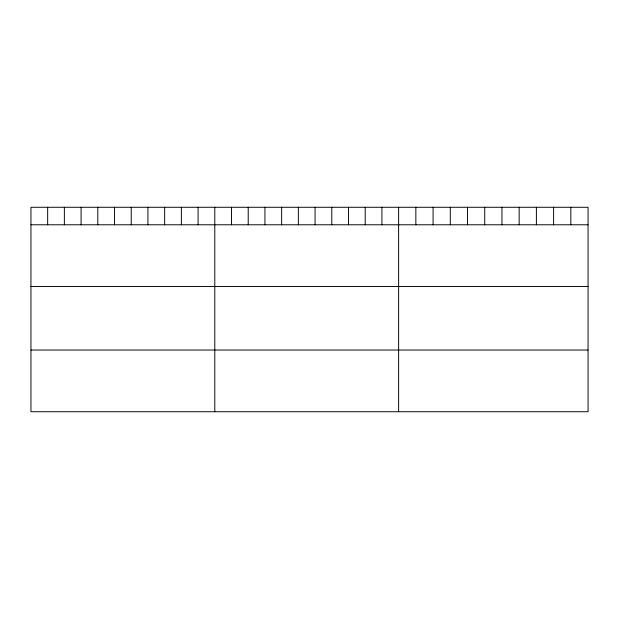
<?xml version="1.0" encoding="UTF-8"?>
<svg xmlns="http://www.w3.org/2000/svg" width="619" height="619" viewBox="0 0 619 619"><rect width="100%" height="100%" fill="white"/><g stroke="black" fill="none" stroke-linecap="round" stroke-linejoin="round"><path stroke-width="0.93" d="M588.05 224.782L588.05 411.728L30.95 411.728L30.95 207.272L588.05 207.272L588.05 224.782L30.95 224.782M30.95 286.473L588.05 286.473M30.95 350.037L588.05 350.037M570.834 207.272L570.834 224.782M553.61 207.272L553.61 224.782M536.394 207.272L536.394 224.782M519.171 207.272L519.171 224.782M501.955 207.272L501.955 224.782M484.731 207.272L484.731 224.782M467.515 207.272L467.515 224.782M450.292 207.272L450.292 224.782M433.076 207.272L433.076 224.782M415.852 207.272L415.852 224.782M398.636 207.272L398.636 411.728M381.923 207.272L381.923 224.782M365.21 207.272L365.21 224.782M348.497 207.272L348.497 224.782M331.784 207.272L331.784 224.782M315.071 207.272L315.071 224.782M298.358 207.272L298.358 224.782M281.645 207.272L281.645 224.782M264.932 207.272L264.932 224.782M248.219 207.272L248.219 224.782M231.506 207.272L231.506 224.782M214.793 207.272L214.793 411.728M198.08 207.272L198.08 224.782M181.367 207.272L181.367 224.782M164.654 207.272L164.654 224.782M147.941 207.272L147.941 224.782M131.228 207.272L131.228 224.782M114.515 207.272L114.515 224.782M97.802 207.272L97.802 224.782M81.089 207.272L81.089 224.782M64.376 207.272L64.376 224.782M47.663 207.272L47.663 224.782"/></g></svg>
